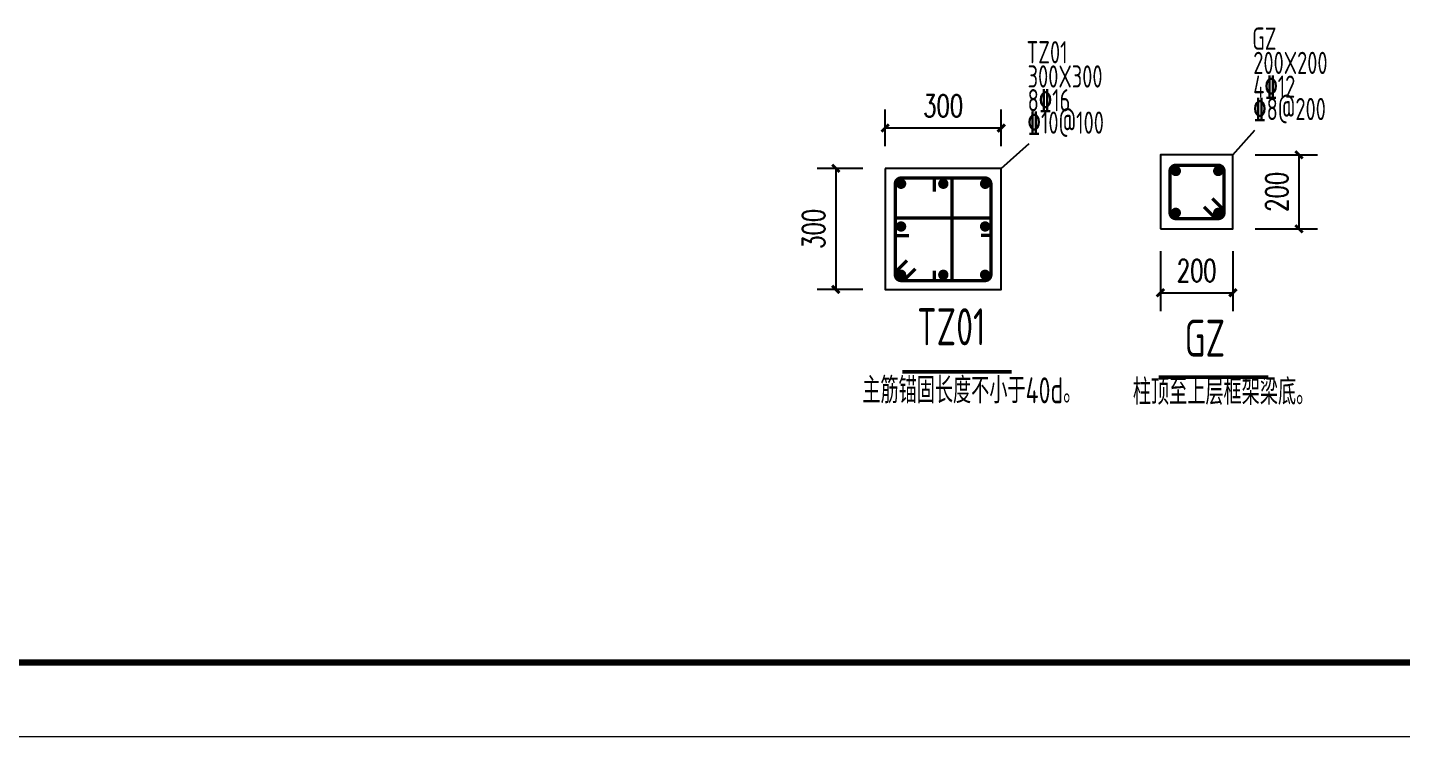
# Model space of a CAD drawing. Extents: x 3968514 to 5230306, y -516551 to -228246.
# Drawn here: x 4707165 to 4725723, y -425966 to -416387 of the extents above; entities that cross this region are included whole.
import ezdxf
from ezdxf.enums import TextEntityAlignment as Align

# ---------------------------------------------------------------- set-up
doc = ezdxf.new("R2010")
doc.units = 0
doc.header["$LTSCALE"] = 1000
doc.header["$MEASUREMENT"] = 0
doc.layers.add('AXIS', color=3, linetype='Continuous', lineweight=15)
doc.layers.add('FRAME', color=3, linetype='Continuous', lineweight=18)
for name, color, linetype in [('HIDE_BEAMDIMMASS', 2, 'Continuous'), ('柱', 4, 'Continuous'), ('柱平法箍筋', 24, 'Continuous'), ('柱平法纵筋', 24, 'Continuous'), ('柱集中标注', 7, 'Continuous')]:
    doc.layers.add(name, color=color, linetype=linetype)
doc.styles.add('DIM_FONT', font='SIMPLEX', dxfattribs={"width": 0.7, "bigfont": 'GBCBIG'})
doc.styles.add('TSSD_REIN', font='Tssdeng.shx', dxfattribs={"width": 0.7, "bigfont": 'hztxt.shx'})
doc.dimstyles.new('DIMN', dxfattribs={"dimtxt": 300, "dimasz": 100, "dimexe": 250, "dimexo": 300, "dimgap": 150, "dimtad": 1, "dimdec": 0, "dimzin": 0, "dimdsep": 46, "dimtxsty": 'DIM_FONT', "dimblk": 'ARCHTICK', "dimcen": 0.09, "dimclrt": 7, "dimazin": 2, "dimtfac": 1, "dimtdec": 0, "dimtix": 1, "dimtmove": 2, "dimatfit": 3, "dimfxl": 1, "dimtolj": 1, "dimtzin": 0, "dimarcsym": 0})

# ---------------------------------------------------------------- blocks, each defined once
blk = doc.blocks.new('_ArchTick')
at = {"color": 0, "linetype": 'ByBlock', "const_width": 0.4}
blk.add_lwpolyline([(-0.5, -0.5), (0.5, 0.5)], dxfattribs=at)
blk = doc.blocks.new('*D812')
at = {"layer": 'AXIS', "color": 0, "lineweight": -2, "transparency": 16777216}
for p, q in [((4718448, -418290), (4717832, -418290)), ((4718082, -418290), (4718082, -419926)), ((4718448, -419926), (4717832, -419926))]:
    blk.add_line(p, q, dxfattribs=at)
at = {"layer": 'Defpoints', "color": 0, "transparency": 16777216}
for p in [(4718748, -418290, 2875), (4718082, -419926), (4718748, -419926, 2875)]:
    blk.add_point(p, dxfattribs=at)
at = {"layer": 'AXIS', "color": 0, "lineweight": -2, "transparency": 16777216, "xscale": 100, "yscale": 100, "zscale": 100}
for p, rotation in [((4718082, -418290), 90), ((4718082, -419926), 270)]:
    blk.add_blockref('_ArchTick', p, dxfattribs=dict(at, rotation=rotation))
at = {"layer": 'AXIS', "color": 7, "transparency": 16777216, "insert": (4717782, -419108), "char_height": 300, "attachment_point": 5, "rotation": 90, "style": 'DIM_FONT'}
blk.add_mtext('\\A1;300', dxfattribs=at)
blk = doc.blocks.new('*D811')
at = {"layer": 'AXIS', "color": 0, "lineweight": -2, "transparency": 16777216}
for p, q in [((4718748, -417990), (4718748, -417495)), ((4720317, -417990), (4720317, -417495)), ((4720317, -417745), (4718748, -417745))]:
    blk.add_line(p, q, dxfattribs=at)
at = {"layer": 'Defpoints', "color": 0, "transparency": 16777216}
for p in [(4718748, -417745), (4718748, -418290, 2875), (4720317, -418290, 2875)]:
    blk.add_point(p, dxfattribs=at)
at = {"layer": 'AXIS', "color": 0, "lineweight": -2, "transparency": 16777216, "xscale": 100, "yscale": 100, "zscale": 100, "rotation": 180}
blk.add_blockref('_ArchTick', (4718748, -417745), dxfattribs=at)
at = {"layer": 'AXIS', "color": 0, "lineweight": -2, "transparency": 16777216, "xscale": 100, "yscale": 100, "zscale": 100}
blk.add_blockref('_ArchTick', (4720317, -417745), dxfattribs=at)
at = {"layer": 'AXIS', "color": 7, "transparency": 16777216, "insert": (4719533, -417445), "char_height": 300, "attachment_point": 5, "style": 'DIM_FONT'}
blk.add_mtext('\\A1;300', dxfattribs=at)
blk = doc.blocks.new('A$C0B803521')
at = {"layer": 'FRAME', "lineweight": 140}
blk.add_line((-97543, 35252), (-16943, 35252), dxfattribs=at)
at = {"layer": 'FRAME', "lineweight": 18}
blk.add_line((-100043, 34252), (-15943, 34252), dxfattribs=at)
blk = doc.blocks.new('*D814')
at = {"layer": 'AXIS', "color": 0, "lineweight": -2, "transparency": 16777216}
for p, q in [((4722466, -419407), (4722466, -420221)), ((4723446, -419407), (4723446, -420221)), ((4722466, -419971), (4723446, -419971))]:
    blk.add_line(p, q, dxfattribs=at)
at = {"layer": 'Defpoints', "color": 0, "transparency": 16777216}
for p in [(4722466, -419107, 2875), (4723446, -419107, 2875), (4723446, -419971)]:
    blk.add_point(p, dxfattribs=at)
at = {"layer": 'AXIS', "color": 0, "lineweight": -2, "transparency": 16777216, "xscale": 100, "yscale": 100, "zscale": 100, "rotation": 180}
blk.add_blockref('_ArchTick', (4722466, -419971), dxfattribs=at)
at = {"layer": 'AXIS', "color": 0, "lineweight": -2, "transparency": 16777216, "xscale": 100, "yscale": 100, "zscale": 100}
blk.add_blockref('_ArchTick', (4723446, -419971), dxfattribs=at)
at = {"layer": 'AXIS', "color": 7, "transparency": 16777216, "insert": (4722956, -419671), "char_height": 300, "attachment_point": 5, "style": 'DIM_FONT'}
blk.add_mtext('\\A1;200', dxfattribs=at)
blk = doc.blocks.new('*D813')
at = {"layer": 'AXIS', "color": 0, "lineweight": -2, "transparency": 16777216}
for p, q in [((4723746, -418107), (4724588, -418107)), ((4724338, -418107), (4724338, -419107)), ((4723746, -419107), (4724588, -419107))]:
    blk.add_line(p, q, dxfattribs=at)
at = {"layer": 'Defpoints', "color": 0, "transparency": 16777216}
for p in [(4723446, -418107, 2875), (4723446, -419107, 2875), (4724338, -419107)]:
    blk.add_point(p, dxfattribs=at)
at = {"layer": 'AXIS', "color": 0, "lineweight": -2, "transparency": 16777216, "xscale": 100, "yscale": 100, "zscale": 100}
for p, rotation in [((4724338, -418107), 90), ((4724338, -419107), 270)]:
    blk.add_blockref('_ArchTick', p, dxfattribs=dict(at, rotation=rotation))
at = {"layer": 'AXIS', "color": 7, "transparency": 16777216, "insert": (4724038, -418607), "char_height": 300, "attachment_point": 5, "rotation": 90, "style": 'DIM_FONT'}
blk.add_mtext('\\A1;200', dxfattribs=at)

msp = doc.modelspace()

# ---------------------------------------------------------------- linework, layer by layer
at = {"layer": 'AXIS', "const_width": 50}
msp.add_lwpolyline([(4718979.68355, -421038.28222), (4720457.57766, -421038.28222)], dxfattribs=at)
at = {"layer": 'AXIS', "const_width": 50, "elevation": -0.30417}
msp.add_lwpolyline([(4722444.27192, -421111.63325), (4723922.16602, -421111.63325)], dxfattribs=at)
at = {"layer": 'HIDE_BEAMDIMMASS', "color": 0}
for p, q in [((4723445.66797, -418106.88708, -0.30417), (4723742.99856, -417771.87456, -0.30417)), ((4720317.39863, -418290.43791), (4720695.5947, -417955.42539))]:
    msp.add_line(p, q, dxfattribs=at)
at = {"layer": '柱', "elevation": -0.30417}
msp.add_lwpolyline([(4722466.35128, -419106.88708), (4723445.66797, -419106.88708), (4723445.66797, -418106.88708), (4722466.35128, -418106.88708)], close=True, dxfattribs=at)
at = {"layer": '柱'}
msp.add_lwpolyline([(4718747.91697, -418290.43791), (4718747.91697, -419926.1746), (4720317.39863, -419926.1746), (4720317.39863, -418290.43791)], close=True, dxfattribs=at)
at = {"layer": '柱平法箍筋', "color": 2, "const_width": 45, "elevation": -0.30417}
msp.add_lwpolyline([(4723166.49847, -418696.74277), (4723302.23535, -418832.48069, -0.6681786401), (4723245.66797, -418969.04914), (4722676.08017, -418969.04914, -0.4142135752), (4722596.07986, -418889.0496), (4722596.07986, -418327.45046, -0.4142135752), (4722676.08017, -418247.45016), (4723245.66797, -418247.45016, -0.4142134355), (4723325.66828, -418327.45046), (4723325.66828, -418889.0496, -0.6681786401), (4723189.09906, -418945.61775), (4723053.36065, -418809.87982)], format="xyb", dxfattribs=at)
at = {"layer": '柱平法箍筋', "color": 2, "const_width": 45}
msp.add_lwpolyline([(4719158.06129, -419647.00509), (4719022.32336, -419782.74198, -0.6681786401), (4718885.75491, -419726.1746), (4718885.75491, -418500.1668, -0.4142135752), (4718965.75445, -418420.1665), (4720096.83525, -418420.1665, -0.4142135752), (4720176.83556, -418500.1668), (4720176.83556, -419726.1746, -0.4142134355), (4720096.83525, -419806.1749), (4718965.75445, -419806.1749, -0.6681786401), (4718909.1863, -419669.60569), (4719044.92423, -419533.86727)], format="xyb", dxfattribs=at)
for points in [[(4719412.6768, -419673.51649), (4719412.6768, -419806.1749), (4719650.2245, -419806.1749), (4719650.2245, -418420.1665), (4719412.3652, -418420.1665), (4719412.3652, -418604.97056)], [(4720044.17715, -419196.88038), (4720176.83556, -419196.88038), (4720176.83556, -418959.33267), (4718885.75491, -418959.33267), (4718885.75491, -419197.19197), (4719070.55898, -419197.19197)]]:
    msp.add_lwpolyline(points, dxfattribs=at)
at = {"layer": '柱平法纵筋', "color": 2, "const_width": 70, "elevation": -0.30417}
for points in [[(4722709.08035, -418325.45003, -1), (4722639.07974, -418325.45003, -1), (4722709.08035, -418325.45003, -1)], [(4723282.66748, -418325.45003, -1), (4723212.66687, -418325.45003, -1), (4723282.66748, -418325.45003, -1)], [(4722709.08035, -418891.04927, -1), (4722639.07974, -418891.04927, -1), (4722709.08035, -418891.04927, -1)], [(4723282.66748, -418891.04927, -1), (4723212.66687, -418891.04927, -1), (4723282.66748, -418891.04927, -1)]]:
    msp.add_lwpolyline(points, format="xyb", dxfattribs=at)
at = {"layer": '柱平法纵筋', "color": 2, "const_width": 70}
for points in [[(4718963.75479, -418533.16698, -1), (4718963.75479, -418463.16637, -1), (4718963.75479, -418533.16698, -1)], [(4719499.24413, -418498.16637, -1), (4719569.24474, -418498.16637, -1), (4719499.24413, -418498.16637, -1)], [(4720098.83568, -418533.16698, -1), (4720098.83568, -418463.16637, -1), (4720098.83568, -418533.16698, -1)], [(4718963.75479, -419110.31304, -1), (4718963.75479, -419040.31243, -1), (4718963.75479, -419110.31304, -1)], [(4720098.83568, -419110.31304, -1), (4720098.83568, -419040.31243, -1), (4720098.83568, -419110.31304, -1)], [(4718963.75479, -419763.17411, -1), (4718963.75479, -419693.1735, -1), (4718963.75479, -419763.17411, -1)], [(4719499.24413, -419728.17502, -1), (4719569.24474, -419728.17502, -1), (4719499.24413, -419728.17502, -1)], [(4720098.83568, -419763.17411, -1), (4720098.83568, -419693.1735, -1), (4720098.83568, -419763.17411, -1)]]:
    msp.add_lwpolyline(points, format="xyb", dxfattribs=at)

# ---------------------------------------------------------------- block references
msp.add_blockref('A$C0B803521', (4768163.98699, -460218.25571))

# ---------------------------------------------------------------- texts
at = {"layer": 'HIDE_BEAMDIMMASS', "color": 0, "style": 'TSSD_REIN', "width": 0.7}
for s, p in [('GZ', (4723706.23549, -416777.60173, -1437.89221)), ('TZ01', (4720658.83164, -416961.15256, -1437.58805)), ('200X200', (4723720.54832, -417105.04532, -1437.89221)), ('300X300', (4720673.14447, -417288.59615, -1437.58805)), ('4\x8412', (4723720.54832, -417425.89507, -1437.89221)), ('8\x8416', (4720673.14447, -417609.4459, -1437.58805)), ('\x848@200', (4723720.54832, -417728.76447, -1437.89221)), ('\x8410@100', (4720673.14447, -417912.3153, -1437.58805))]:
    msp.add_text(s, height=300, dxfattribs=at).set_placement(p, align=Align.BOTTOM_LEFT)
at = {"layer": '柱集中标注', "style": 'TSSD_REIN', "width": 0.7}
for s, height, p in [('TZ01', 500, (4719180.53459, -420830.37549)), ('GZ', 500, (4722793.56917, -420984.03755, -0.30417)), ('主筋锚固长度不小于40d。', 350, (4718440.41621, -421568.86367)), ('柱顶至上层框架梁底。', 350, (4722094.25467, -421589.81153, -0.30417))]:
    msp.add_text(s, height=height, dxfattribs=at).set_placement(p, align=Align.BOTTOM_LEFT)

# ---------------------------------------------------------------- dimensions: what is measured, and where the dimension line sits
at = {"layer": 'AXIS'}
for base, p1, p2, angle, text, picture, middle in [((4718747.91697, -417744.62761, -2875.17609), (4720317.39863, -418290.43791), (4718747.91697, -418290.43791), 180, '300', '*D811', (4719532.6578, -417444.62761, -2875.17609)), ((4724337.70604, -419106.88708, -2875.48026), (4723445.66797, -418106.88708, -0.30417), (4723445.66797, -419106.88708, -0.30417), 270, '200', '*D813', (4724037.70604, -418606.88708, -2875.48026)), ((4718081.5021, -419926.1746, -2875.17609), (4718747.91697, -418290.43791), (4718747.91697, -419926.1746), 270, '300', '*D812', (4717781.5021, -419108.30626, -2875.17609))]:
    dim = msp.add_linear_dim(base=base, p1=p1, p2=p2, angle=angle, text=text, dimstyle='DIMN', override={"dimfxl": 100}, dxfattribs=at)
    dim.commit()
    dim.dimension.update_dxf_attribs({"geometry": picture, "text_midpoint": middle})
dim = msp.add_linear_dim(base=(4723445.66797, -419971.21325, -2875.48026), p1=(4722466.35128, -419106.88708, -0.30417), p2=(4723445.66797, -419106.88708, -0.30417), text='200', dimstyle='DIMN', override={"dimfxl": 100}, dxfattribs=at)
dim.commit()
dim.dimension.update_dxf_attribs({"geometry": '*D814', "text_midpoint": (4722956.00962, -419671.21325, -2875.48026)})

doc.saveas('drawing.dxf')
